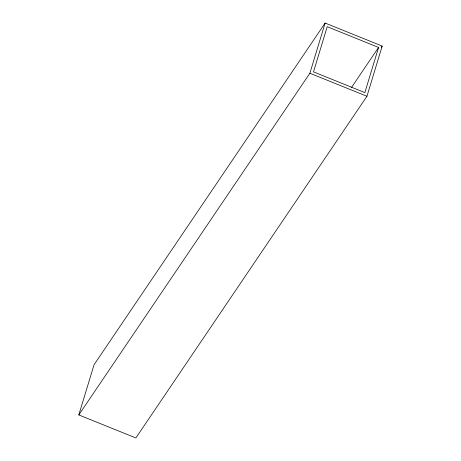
<?xml version="1.0" encoding="UTF-8"?>
<svg xmlns="http://www.w3.org/2000/svg" width="461" height="461" viewBox="0 0 461 461"><rect width="100%" height="100%" fill="white"/><g stroke="black" fill="none" stroke-linecap="round" stroke-linejoin="round"><path stroke-width="0.69" d="M78.808 414.929L94.056 364.737L325.126 23.05L382.192 46.071L366.944 96.263L135.874 437.95L78.808 414.929L309.878 73.241L325.126 23.05M378.579 47.431L364.853 92.598L313.497 71.881L327.218 26.709L378.579 47.431L351.559 87.383M381.385 47.264L382.192 46.071M309.878 73.241L366.944 96.263"/></g></svg>
